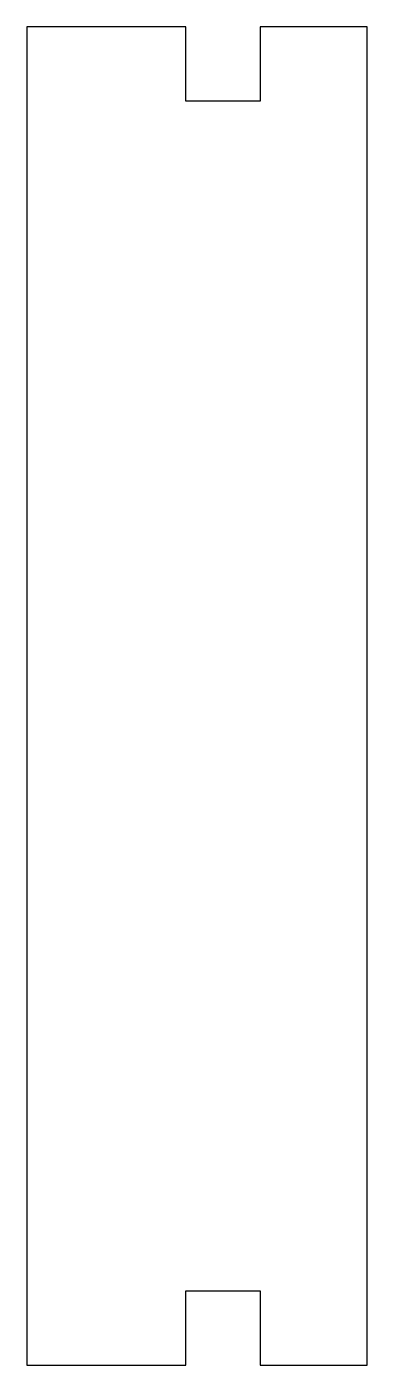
# Model space of a CAD drawing. Header units: millimetres. Extents: x 0 to 275, y 0 to 1079.
import ezdxf

# ---------------------------------------------------------------- set-up
doc = ezdxf.new("R2010")
doc.units = ezdxf.units.MM
doc.layers.add('CUT', color=7, linetype='CONTINUOUS')

msp = doc.modelspace()

# ---------------------------------------------------------------- linework, layer by layer
at = {"layer": 'CUT'}
msp.add_lwpolyline([(0, 0), (128.2492, 0), (128.2492, 60), (188.2492, 60), (188.2492, 0), (274.7475, 0), (274.7475, 1078.61), (188.2492, 1078.61), (188.2492, 1018.61), (128.2492, 1018.61), (128.2492, 1078.61), (0, 1078.61)], close=True, dxfattribs=at)

doc.saveas('drawing.dxf')
